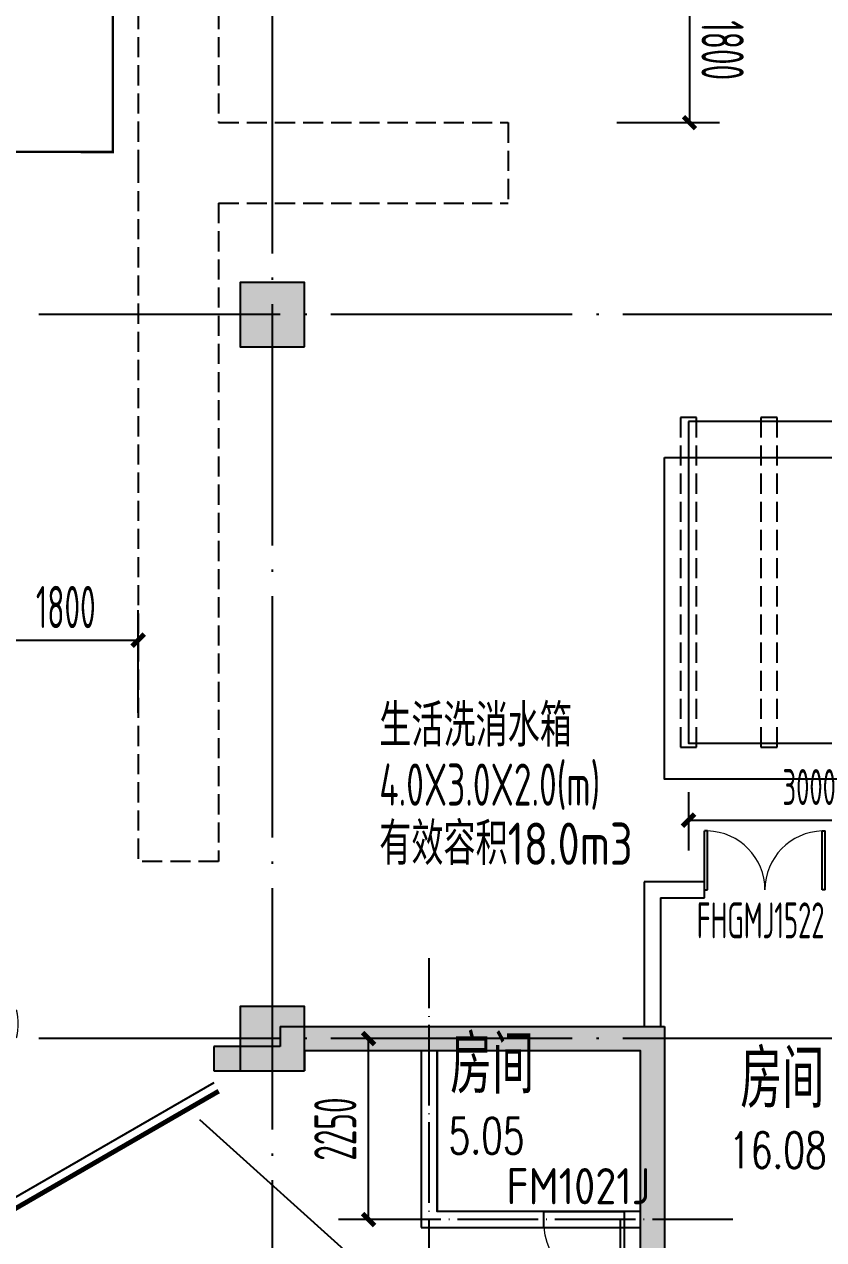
# Model space of a CAD drawing. Extents: x -473190 to 2138458, y -81875 to 2633646.
# Drawn here: x 1079275 to 1089212, y 69442 to 84552 of the extents above; entities that cross this region are included whole.
import ezdxf

# ---------------------------------------------------------------- set-up
doc = ezdxf.new("R2010")
doc.units = 0
doc.header["$LTSCALE"] = 1000
for name, pattern in [('__DASH', [0.35, 0.25, -0.1]), ('DASH', [0.35, 0.25, -0.1]), ('DOTE', [2.42, 2, -0.2, 0.02, -0.2])]:
    doc.linetypes.add(name, pattern=pattern)
for name, color, linetype in [('A-COLUMN', 2, 'Continuous'), ('A-WALL', 2, 'Continuous'), ('DOOR_FIRE', 4, 'Continuous'), ('DOOR_FIRE_TEXT', 7, 'Continuous'), ('DOTE', 1, 'DOTE'), ('PUB_DIM', 3, 'Continuous'), ('PUB_HATCH', 8, 'Continuous'), ('RF-KBGQ', 15, 'Continuous'), ('RF-M', 4, 'Continuous'), ('RF-MBH', 11, 'Continuous'), ('RF-QT', 30, 'Continuous'), ('SPACE', 7, 'Continuous'), ('TWT_DASH', 8, 'DASH'), ('TWT_TEXT', 7, 'Continuous'), ('TWT_水箱', 7, 'Continuous'), ('索引线', 252, 'Continuous')]:
    doc.layers.add(name, color=color, linetype=linetype)
doc.layers.add('RF-WZ', color=110, linetype='Continuous', lineweight=0)
doc.styles.add('_TCH_DIM_T3', font='tssdeng.shx', dxfattribs={"width": 0.564706, "bigfont": '@@@tssdchn.shx'})
doc.styles.add('_TCH_SPACE', font='SIMPLEX', dxfattribs={"height": 5, "bigfont": 'GBCBIG'})
doc.styles.add('_TCH_WINDOW', font='tssdeng.shx', dxfattribs={"width": 0.8, "height": 3.5, "bigfont": 'tssdchn.shx'})
doc.styles.get("Standard").update_dxf_attribs({"font": 'gbenor.shx', "bigfont": 'gbcbig.shx'})
doc.styles.add('TYDG_02', font='TSSDENG', dxfattribs={"width": 0.8, "bigfont": 'TSSDCHN'})
doc.dimstyles.new('_TCH_ARCH&&150', dxfattribs={"dimtxt": 525, "dimasz": 150, "dimexe": 375, "dimexo": 450, "dimgap": 150, "dimtad": 1, "dimdec": 0, "dimzin": 0, "dimdsep": 46, "dimtxsty": '_TCH_DIM_T3', "dimblk": 'ARCHTICK', "dimcen": 0.09, "dimclrt": 7, "dimazin": 2, "dimtfac": 1, "dimtdec": 0, "dimtix": 1, "dimtmove": 2, "dimatfit": 3, "dimfxl": 0, "dimtolj": 1, "dimtzin": 0, "dimarcsym": 0})
doc.dimstyles.new('_TWT_ARCH&&150', dxfattribs={"dimtxt": 446.25, "dimasz": 150, "dimexe": 375, "dimexo": 450, "dimgap": 189.375, "dimtad": 1, "dimdec": 0, "dimzin": 0, "dimdsep": 46, "dimtxsty": '_TCH_DIM_T3', "dimblk": 'ARCHTICK', "dimcen": 0.09, "dimclrt": 7, "dimazin": 2, "dimtfac": 1, "dimtdec": 0, "dimtix": 1, "dimtmove": 2, "dimatfit": 3, "dimfxl": 0, "dimtolj": 1, "dimtzin": 0, "dimarcsym": 0})

# ---------------------------------------------------------------- blocks, each defined once
blk = doc.blocks.new('_ArchTick')
at = {"color": 0, "linetype": 'ByBlock', "const_width": 0.4}
blk.add_lwpolyline([(-0.5, -0.5), (0.5, 0.5)], dxfattribs=at)
blk = doc.blocks.new('*D5584')
at = {"layer": 'Defpoints', "color": 0, "transparency": 16777216}
for p in [(142872, -66550), (143625, -66550), (143625, -68800)]:
    blk.add_point(p, dxfattribs=at)
at = {"layer": 'PUB_DIM', "color": 0, "lineweight": -2, "transparency": 16777216}
for p, q in [((143175, -66550), (142497, -66550)), ((142872, -68800), (142872, -66550)), ((143175, -68800), (142497, -68800))]:
    blk.add_line(p, q, dxfattribs=at)
at = {"layer": 'PUB_DIM', "color": 0, "lineweight": -2, "transparency": 16777216, "xscale": 150, "yscale": 150, "zscale": 150}
for p, rotation in [((142872, -66550), 90), ((142872, -68800), 270)]:
    blk.add_blockref('_ArchTick', p, dxfattribs=dict(at, rotation=rotation))
at = {"layer": 'PUB_DIM', "color": 7, "transparency": 16777216, "insert": (142459, -67675), "char_height": 525, "attachment_point": 5, "rotation": 90, "style": '_TCH_DIM_T3'}
blk.add_mtext('\\A1;2250', dxfattribs=at)
blk = doc.blocks.new('$DorLib2D$00000001')
for p, q in [((0.45, 0.975), (0.5, 0.975)), ((0.45, 0), (0.45, 0.975)), ((0.5, 0), (0.5, 0.975)), ((0.5, 0), (0.45, 0))]:
    blk.add_line(p, q)
at = {"lineweight": 13}
blk.add_arc((0.475, 0), 0.975, 91.4693, 180, dxfattribs=at)
blk = doc.blocks.new('$DorLib2D$00000002')
for p, q in [((-0.5, 0), (-0.5, 0.4875)), ((-0.475, 0.4875), (-0.5, 0.4875)), ((-0.475, 0), (-0.475, 0.4875)), ((0.475, 0), (0.475, 0.4875)), ((0.475, 0.4875), (0.5, 0.4875)), ((0.5, 0), (0.5, 0.4875)), ((-0.5, 0), (-0.475, 0)), ((0.5, 0), (0.475, 0))]:
    blk.add_line(p, q)
at = {"lineweight": 13}
for centre, start, end in [((-0.4875, 0), 0, 88.53072), ((0.4875, 0), 91.46928, 180)]:
    blk.add_arc(centre, 0.4875, start, end, dxfattribs=at)
blk = doc.blocks.new('$DorLib2D$00000211')
at = {"color": 0}
for p, q in [((-0.5, 0.05), (-0.067, 0.3)), ((0.5, 0.05), (0.067, 0.3))]:
    blk.add_line(p, q, dxfattribs=at)
at = {"color": 0, "const_width": 0.01}
for points in [[(-0.51, 0.0673), (-0.077, 0.3173)], [(0.51, 0.0673), (0.077, 0.3173)]]:
    blk.add_lwpolyline(points, dxfattribs=at)
blk = doc.blocks.new('afasgasg')
at = {"layer": 'PUB_HATCH'}
for points in [[(498348.2, -743610.2), (498648.2, -743910.2), (500198.2, -743910.2), (500198.2, -743610.2)], [(498648.2, -743910.2), (498348.2, -743610.2), (498348.2, -743860.2), (498648.2, -744160.2)], [(500198.2, -743610.2), (500198.2, -743910.2), (502823.2, -743910.2), (503123.2, -743610.2)], [(503123.2, -743610.2), (502823.2, -743910.2), (502823.2, -746010.2), (503123.2, -746010.2)], [(498348.2, -743860.2), (497523.2, -743860.2), (497523.2, -744160.2), (498648.2, -744160.2)], [(503123.2, -746010.2), (502823.2, -746010.2), (502823.2, -747484.7), (503123.2, -747484.7)]]:
    blk.add_hatch(color=256, dxfattribs=at).paths.add_polyline_path(points)
blk.add_lwpolyline([(503123.2, -736535.2), (507123.2, -736535.2), (507123.2, -740535.2), (503123.2, -740535.2), (503123.2, -736535.2)])
at = {"color": 2}
blk.add_lwpolyline([(500298.2, -743910.2), (502823.2, -743910.2), (502823.2, -745910.2), (500298.2, -745910.2)], close=True, dxfattribs=at)
at = {"layer": 'A-WALL'}
for p, q in [((502873.2, -741810.2), (502873.2, -743610.2)), ((503623.2, -741810.2), (502873.2, -741810.2)), ((503623.2, -742010.2), (503623.2, -741810.2)), ((503073.2, -742010.2), (503073.2, -743610.2)), ((503073.2, -742010.2), (503623.2, -742010.2)), ((500098.2, -743910.2), (500098.2, -746110.2)), ((500298.2, -743910.2), (500298.2, -745910.2)), ((501623.2, -745910.2), (500298.2, -745910.2)), ((501623.2, -746110.2), (501623.2, -745910.2)), ((502823.2, -745910.2), (502623.2, -745910.2)), ((502623.2, -745910.2), (502623.2, -746110.2)), ((500098.2, -746110.2), (501623.2, -746110.2)), ((502623.2, -746110.2), (502823.2, -746110.2))]:
    blk.add_line(p, q, dxfattribs=at)
at = {"layer": 'RF-M'}
for p, q in [((501623.2, -745910.2), (502623.2, -745910.2)), ((501623.2, -746110.2), (502623.2, -746110.2))]:
    blk.add_line(p, q, dxfattribs=at)
at = {"layer": 'RF-QT'}
for p, q in [((498348.2, -743610.2), (500198.2, -743610.2)), ((498348.2, -743610.2), (498348.2, -743860.2)), ((500198.2, -743610.2), (503123.2, -743610.2)), ((503123.2, -743610.2), (503123.2, -746010.2)), ((498348.2, -743860.2), (497523.2, -743860.2)), ((497523.2, -743860.2), (497523.2, -744160.2)), ((498648.2, -743910.2), (500198.2, -743910.2)), ((498648.2, -743910.2), (498648.2, -744160.2)), ((500198.2, -743910.2), (502823.2, -743910.2)), ((502823.2, -743910.2), (502823.2, -746010.2)), ((497523.2, -744160.2), (498648.2, -744160.2)), ((502823.2, -746010.2), (502823.2, -747484.7)), ((503123.2, -746010.2), (503123.2, -747484.7))]:
    blk.add_line(p, q, dxfattribs=at)
at = {"layer": 'DOOR_FIRE'}
ref = blk.add_blockref('$DorLib2D$00000002', (504373.2, -741910.2), dxfattribs=dict(at, xscale=1500, yscale=1500, zscale=200, rotation=4.521119535944077e-09))
ref.add_attrib('A', 'FHGMJ1522', (503525.1, -742513.3), dxfattribs={"layer": 'DOOR_FIRE_TEXT', "height": 446.25, "rotation": 0, "style": '_TCH_WINDOW', "width": 0.564706})
at = {"layer": 'RF-M'}
ref = blk.add_blockref('$DorLib2D$00000211', (494523.2, -744010.2), dxfattribs=dict(at, xscale=-6000, yscale=-6000, zscale=300, rotation=4.519367790689475e-09))
ref.add_attrib('A', 'GSFMG6022(6)', (493760.7, -743727.2), dxfattribs={"layer": 'RF-MBH', "height": 297.5, "rotation": 0, "style": '_TCH_WINDOW', "width": 0.564706})
ref = blk.add_blockref('$DorLib2D$00000001', (502123.2, -746010.2), dxfattribs=dict(at, xscale=1000, yscale=-1000, zscale=200, rotation=359.9999999954812))
ref.add_attrib('A', 'FM1021J', (501160.1, -745819.8), dxfattribs={"layer": 'RF-MBH', "height": 450})
at = {"layer": 'SPACE', "color": 2, "style": '_TCH_SPACE'}
blk.add_text('房间', height=723.4, dxfattribs=at).set_placement((500461.3, -744443.3))
at = {"layer": 'SPACE', "style": '_TCH_SPACE'}
blk.add_text('房间', height=723.4, dxfattribs=at).set_placement((504067.3, -744622.3))
at = {"layer": 'SPACE', "color": 2, "style": '_TCH_SPACE', "width": 0.705882}
blk.add_text('5.05', height=446.25, dxfattribs=at).set_placement((500440.1, -745191.4))
at = {"layer": 'SPACE', "style": '_TCH_SPACE', "width": 0.705882}
blk.add_text('16.08', height=446.25, dxfattribs=at).set_placement((503926.1, -745370.4))
blk = doc.blocks.new('*D5695')
at = {"layer": 'Defpoints', "color": 0, "transparency": 16777216}
for p in [(-244656, -172572), (-246456, -173924), (-244656, -173924)]:
    blk.add_point(p, dxfattribs=at)
at = {"layer": 'PUB_DIM', "color": 0, "lineweight": -2, "transparency": 16777216}
for p, q in [((-246456, -173474), (-246456, -172197)), ((-244656, -173474), (-244656, -172197)), ((-246456, -172572), (-244656, -172572))]:
    blk.add_line(p, q, dxfattribs=at)
at = {"layer": 'PUB_DIM', "color": 0, "lineweight": -2, "transparency": 16777216, "xscale": 150, "yscale": 150, "zscale": 150, "rotation": 180}
blk.add_blockref('_ArchTick', (-246456, -172572), dxfattribs=at)
at = {"layer": 'PUB_DIM', "color": 0, "lineweight": -2, "transparency": 16777216, "xscale": 150, "yscale": 150, "zscale": 150}
blk.add_blockref('_ArchTick', (-244656, -172572), dxfattribs=at)
at = {"layer": 'PUB_DIM', "color": 7, "transparency": 16777216, "insert": (-245556, -172160), "char_height": 525, "attachment_point": 5, "style": '_TCH_DIM_T3'}
blk.add_mtext('\\A1;1800', dxfattribs=at)
blk = doc.blocks.new('*D5704')
at = {"layer": 'Defpoints', "color": 0, "transparency": 16777216}
for p in [(-238222, -179424), (-236869, -179424), (-236869, -181224)]:
    blk.add_point(p, dxfattribs=at)
at = {"layer": 'PUB_DIM', "color": 0, "lineweight": -2, "transparency": 16777216}
for p, q in [((-237319, -179424), (-238597, -179424)), ((-238222, -181224), (-238222, -179424)), ((-237319, -181224), (-238597, -181224))]:
    blk.add_line(p, q, dxfattribs=at)
at = {"layer": 'PUB_DIM', "color": 0, "lineweight": -2, "transparency": 16777216, "xscale": 150, "yscale": 150, "zscale": 150}
for p, rotation in [((-238222, -179424), 90), ((-238222, -181224), 270)]:
    blk.add_blockref('_ArchTick', p, dxfattribs=dict(at, rotation=rotation))
at = {"layer": 'PUB_DIM', "color": 7, "transparency": 16777216, "insert": (-238634, -180324), "char_height": 525, "attachment_point": 5, "rotation": 90, "style": '_TCH_DIM_T3'}
blk.add_mtext('\\A1;1800', dxfattribs=at)
blk = doc.blocks.new('*D5850')
at = {"layer": 'Defpoints', "color": 0, "transparency": 16777216}
for p in [(-32325, -84183), (-29325, -84183), (-29325, -84983)]:
    blk.add_point(p, dxfattribs=at)
at = {"layer": 'TWT_水箱', "color": 0, "lineweight": -2, "transparency": 16777216}
for p, q in [((-32325, -84633), (-32325, -85358)), ((-29325, -84633), (-29325, -85358)), ((-32325, -84983), (-29325, -84983))]:
    blk.add_line(p, q, dxfattribs=at)
at = {"layer": 'TWT_水箱', "color": 0, "lineweight": -2, "transparency": 16777216, "xscale": 150, "yscale": 150, "zscale": 150}
for p, rotation in [((-32325, -84983), 180.0001235167941), ((-29325, -84983), 0.0001235167941096486)]:
    blk.add_blockref('_ArchTick', p, dxfattribs=dict(at, rotation=rotation))
at = {"layer": 'TWT_水箱', "color": 7, "transparency": 16777216, "insert": (-30825, -84571), "char_height": 446.2, "attachment_point": 5, "rotation": 0.0001, "style": '_TCH_DIM_T3'}
blk.add_mtext('\\A1;3000', dxfattribs=at)
blk = doc.blocks.new('_FZH')
blk.add_lwpolyline([(-0.5, -0.5), (0.5, -0.5), (0.5, 0.5), (-0.5, 0.5)], close=True)
at = {"layer": 'PUB_HATCH'}
blk.add_solid([(-0.5, -0.5), (0.5, -0.5), (-0.5, 0.5), (0.5, 0.5)], dxfattribs=at)
blk = doc.blocks.new('A$C2B5B1B2C')
at = {"layer": 'DOTE', "linetype": 'DOTE', "ltscale": 0.5}
for p, q in [((143625, -69800), (143625, -65550)), ((147400, -68800), (142644.9, -68800))]:
    blk.add_line(p, q, dxfattribs=at)
at = {"layer": 'PUB_DIM'}
dim = blk.add_aligned_dim(p1=(143625, -68800), p2=(143625, -66550), distance=753.4, dimstyle='_TCH_ARCH&&150', dxfattribs=at)
dim.commit()
dim.dimension.update_dxf_attribs({"geometry": '*D5584', "text_midpoint": (142459.1, -67675)})
blk = doc.blocks.new('zsgc')
at = {"layer": 'RF-KBGQ', "color": 15, "linetype": 'DASH'}
for p, q in [((-244656.1, -178424.2), (-244656.1, -174824.2)), ((-244656.1, -174824.2), (-243656.1, -174824.2)), ((-243656.1, -178424.2), (-243656.1, -174824.2)), ((-257969.5, -178424.2), (-244656.1, -178424.2)), ((-243656.1, -178424.2), (-235469.5, -178424.2)), ((-235469.5, -178424.2), (-235469.5, -179424.2)), ((-257969.5, -179424.2), (-244156.1, -179424.2)), ((-244156.1, -179424.2), (-235469.5, -179424.2))]:
    blk.add_line(p, q, dxfattribs=at)
at = {"layer": 'PUB_DIM'}
for p1, p2, picture, middle in [((-246456.1, -173924.2), (-244656.1, -173924.2), '*D5695', (-245556.1, -172159.6)), ((-236869.5, -181224.2), (-236869.5, -179424.2), '*D5704', (-238634.1, -180324.2))]:
    dim = blk.add_aligned_dim(p1=p1, p2=p2, distance=1352.1, dimstyle='_TCH_ARCH&&150', dxfattribs=at)
    dim.commit()
    dim.dimension.update_dxf_attribs({"geometry": picture, "text_midpoint": middle})
blk = doc.blocks.new('A$C26D95103')
at = {"layer": 'TWT_DASH'}
for points in [[(-32425, -79975), (-32425, -84075), (-32225, -84075), (-32225, -79975)], [(-31425, -79975), (-31425, -84075), (-31225, -84075), (-31225, -79975)]]:
    blk.add_lwpolyline(points, close=True, dxfattribs=at)
at = {"layer": 'TWT_水箱'}
blk.add_lwpolyline([(-32325, -80025), (-32325, -84025), (-29325, -84025), (-29325, -80025)], close=True, dxfattribs=at)
at = {"layer": 'TWT_TEXT', "style": 'TYDG_02'}
for s, width, p in [('生活洗消水箱', 0.8, (-36169.3, -84068.4)), ('4.0X3.0X2.0(m)', 0.64, (-36169.3, -84803.4)), ('有效容积18.0m3', 0.8, (-36169.3, -85538.4))]:
    blk.add_text(s, height=525, dxfattribs=dict(at, width=width)).set_placement(p)
at = {"layer": 'TWT_水箱'}
dim = blk.add_aligned_dim(p1=(-32325, -84183.1), p2=(-29325, -84183.1), distance=-800, dimstyle='_TWT_ARCH&&150', dxfattribs=at)
dim.commit()
dim.dimension.update_dxf_attribs({"geometry": '*D5850', "text_midpoint": (-30825, -84570.6)})

msp = doc.modelspace()

# ---------------------------------------------------------------- linework, layer by layer
at = {"layer": 'DOTE', "color": 16, "linetype": 'DOTE', "ltscale": 1.5}
for p, q in [((1082356.7, 171823.5), (1082356.7, -58315.4)), ((1158685.6, 80942.4), (1029856.7, 80942.4))]:
    msp.add_line(p, q, dxfattribs=at)
at = {"layer": 'DOTE', "color": 127, "linetype": 'DOTE', "ltscale": 1.5}
for p, q in [((1158685.6, 71942.4), (1029856.7, 71942.4)), ((1081451.3, 70936.9), (1105090.4, 49652.1))]:
    msp.add_line(p, q, dxfattribs=at)
at = {"layer": 'RF-WZ', "linetype": '__DASH', "ltscale": 1.5, "const_width": 30}
msp.add_lwpolyline([(1073915.5, 86578.7), (1080377, 86578.7), (1080377, 82963.7), (1073915.5, 82978.7), (1073915.5, 86578.7)], dxfattribs=at)

# ---------------------------------------------------------------- block references
at = {"rotation": 270}
msp.add_blockref('zsgc', (1260114.7, -161327.1), dxfattribs=at)
msp.add_blockref('A$C2B5B1B2C', (940681.7, 138492.4))
at = {"layer": '索引线'}
msp.add_blockref('afasgasg', (584108.5, 815702.6), dxfattribs=at)

# ---------------------------------------------------------------- next in the draw order: block references
msp.add_blockref('A$C26D95103', (1119856.7, 159640.6))

# ---------------------------------------------------------------- next in the draw order: block references
at = {"layer": 'A-COLUMN', "xscale": 800, "yscale": 800, "zscale": 800, "rotation": 90}
for p in [(1082356.7, 80942.4), (1082356.7, 71942.4)]:
    msp.add_blockref('_FZH', p, dxfattribs=at)

doc.saveas('drawing.dxf')
